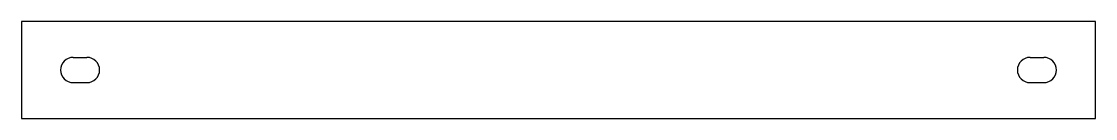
# Model space of a CAD drawing. Header units: millimetres. Extents: x -138 to 138, y -12 to 12.
import ezdxf

# ---------------------------------------------------------------- set-up
doc = ezdxf.new("R2010")
doc.units = ezdxf.units.MM

msp = doc.modelspace()

# ---------------------------------------------------------------- linework, layer by layer
at = {"layer": 'CUT'}
for p, q in [((-124.25, 3.25), (-120.75, 3.25)), ((120.75, 3.25), (124.25, 3.25)), ((-124.25, -3.25), (-120.75, -3.25)), ((120.75, -3.25), (124.25, -3.25))]:
    msp.add_line(p, q, dxfattribs=at)
msp.add_lwpolyline([(-137.5, -12.5), (137.5, -12.5), (137.5, 12.5), (-137.5, 12.5)], close=True, dxfattribs=at)
for centre, start, end in [((-124.25, 0), 90, 270), ((-120.75, 0), -90, 90), ((120.75, 0), 90, 270), ((124.25, 0), -90, 90)]:
    msp.add_arc(centre, 3.25, start, end, dxfattribs=at)

doc.saveas('drawing.dxf')
